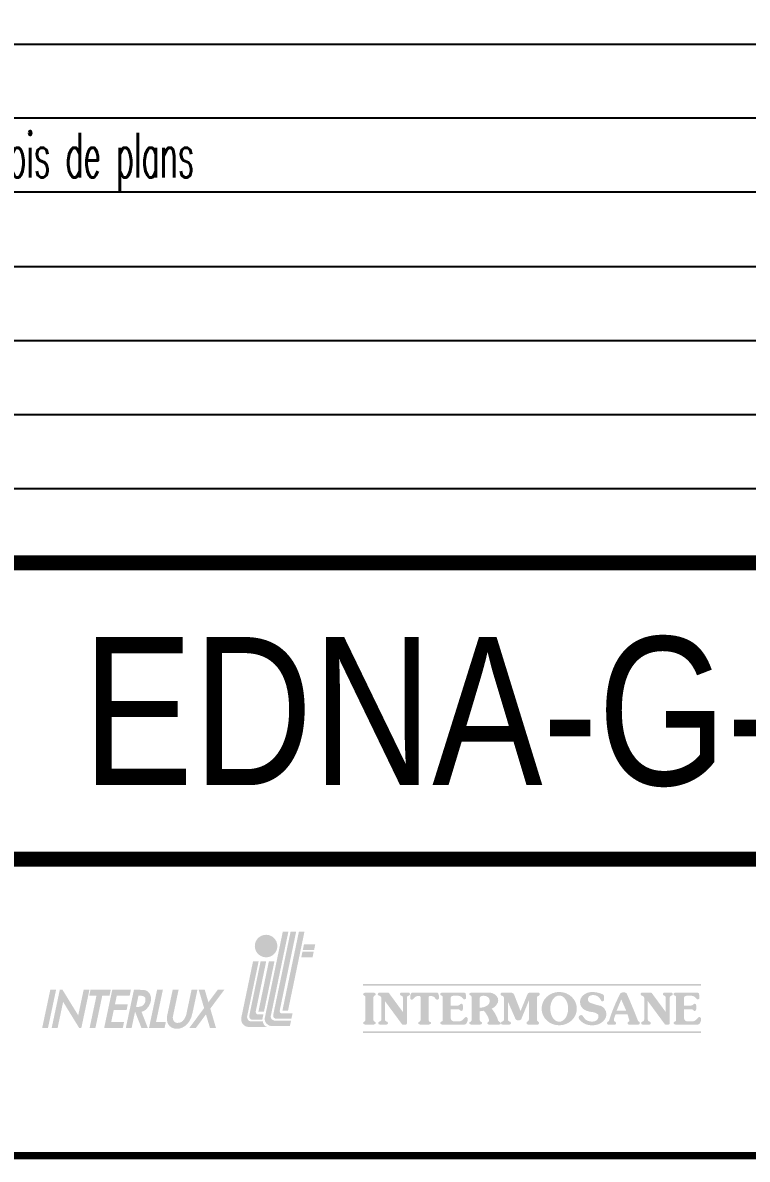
# Model space of a CAD drawing. Header units: millimetres. Extents: x 11 to 989, y -291 to -4.
# Drawn here: x 891.1 to 940, y -291.1 to -214.5 of the extents above; entities that cross this region are included whole.
import ezdxf
from ezdxf.enums import TextEntityAlignment as Align

# ---------------------------------------------------------------- set-up
doc = ezdxf.new("R2010")
doc.units = ezdxf.units.MM
doc.layers.add('CARTOUCHE', color=7, linetype='CONTINUOUS')
doc.styles.add('CARTOUCHE', font='ARIAL.TTF', dxfattribs={"width": 0.85})
doc.styles.add('ROMANS', font='romans')

# ---------------------------------------------------------------- blocks, each defined once
blk = doc.blocks.new('ORES A3')
at = {"layer": 'CARTOUCHE', "true_color": 0xebb111}
blk.add_hatch(color=40, dxfattribs=at).paths.add_polyline_path([(-81.86185018655351, 14.1357350842427, 1), (-80.3414518481984, 14.1357350842427, 1)])
at = {"layer": 'CARTOUCHE', "true_color": 0x6e77ba}
h = blk.add_hatch(color=163, dxfattribs=at)
h.paths.add_polyline_path([(-79.59567968013062, 15.11207226643955), (-79.97281946299722, 15.11207226643955), (-81.1888641180401, 9.27978958769529), (-81.1907394554139, 9.165460831510757), (-81.15689449098477, 9.038609308380387), (-81.08497371486351, 8.920214895804406), (-80.98766966883863, 8.82719073379991), (-80.89262137944593, 8.7723739761812), (-80.74011001362351, 8.732854937219372), (-80.73268287571136, 8.731443571928537), (-79.49563172132116, 8.731443571928537), (-79.4175909433909, 9.105735647035203), (-80.50847955217819, 9.105735647035203), (-80.56026885262713, 9.109827038795515), (-80.58790697232575, 9.124032314230305), (-80.64555957765401, 9.148041470277747), (-80.71858669471658, 9.199901441936731), (-80.75395287793981, 9.251402761404847), (-80.77143533190133, 9.294017776890314), (-80.78680939021683, 9.349719408113458), (-80.783436023082, 9.415463415080922)])
h.paths.add_polyline_path([(-79.0708850789656, 15.11207226643955), (-79.44802486183221, 15.11207226643955), (-80.62143681983775, 9.484260648397594), (-80.62023751923721, 9.384186775560408), (-80.59525461779708, 9.337128472947086), (-80.5683501290996, 9.29775321918919), (-80.52511033503947, 9.26510073453187), (-80.49436221840847, 9.24109130821148), (-80.43274766057493, 9.225287098065792), (-79.39266418468651, 9.225287098065792), (-79.3171507056295, 9.587457972375262), (-80.05168961682398, 9.587457972375262), (-80.07895205227373, 9.592999919002693), (-80.11738742477155, 9.615088515541004), (-80.1462139541452, 9.637177112079371), (-80.16254880608926, 9.6640673776634), (-80.18272728596708, 9.730333167278388), (-80.16555567372097, 9.861912807042529)])
h.paths.add_polyline_path([(-78.50978653536299, 15.11207226643955), (-78.8869263182296, 15.11207226643955), (-80.0013018679872, 9.767405695590583), (-79.62416208512059, 9.767405695590583)])
h.paths.add_polyline_path([(-77.78537420406315, 14.24491640460184), (-78.54637403181619, 14.24491640460184), (-78.62540915037721, 13.86585536347513), (-77.86440932262417, 13.86585536347513)])
h.paths.add_polyline_path([(-77.88844785253718, 13.75056395451924), (-78.64944768029022, 13.75056395451924), (-78.72938979303967, 13.36715287042892), (-77.96838996528686, 13.36715287042892)])
at = {"layer": 'CARTOUCHE', "true_color": 0x0e1b8d}
h = blk.add_hatch(color=166, dxfattribs=at)
h.paths.add_polyline_path([(-80.53388887939695, 13.1120530168875), (-80.91102866226333, 13.1120530168875), (-81.62077474745115, 9.708033450845619), (-81.24363496458454, 9.708033450845619)])
h.paths.add_polyline_path([(-81.09250908490526, 13.1120530168875), (-81.46964886777164, 13.1120530168875), (-82.24025182768287, 9.416157248058823), (-82.23052945472023, 9.318174735507228), (-82.19899284345956, 9.259499291129202), (-82.14222667113927, 9.203733334946492), (-82.09710519064242, 9.178517410223492), (-82.0454557810142, 9.165914853320828), (-81.35666796713804, 9.165914853320828), (-81.2811544880808, 9.528085727630298), (-81.65602194820326, 9.528085727630298), (-81.70978248185861, 9.536996896723338), (-81.77204272515587, 9.58885254401531), (-81.79279568616971, 9.669747397034428), (-81.79773369296686, 9.729718947849335)], flags=17)
h.paths.add_polyline_path([(-81.60237902173822, 13.1120530168875), (-81.97951880460482, 13.1120530168875), (-82.7742419546255, 9.30047418790042), (-82.77722238974252, 9.118773847187981), (-82.74337742531338, 8.991922324057668), (-82.67145664919212, 8.873527911481688), (-82.57415260316725, 8.780503749477191), (-82.50223182704599, 8.733991398202022), (-82.40492778102112, 8.695936157481242), (-82.26848511094545, 8.672071327183573), (-80.99408067404329, 8.672071327183573), (-81.07913821981765, 8.698995647157972), (-81.1364371587797, 8.726670515085857), (-81.18658115509811, 8.763900612521866), (-81.24675431341507, 8.836929171632619), (-81.2797060435596, 8.898502482469496), (-81.30836027393411, 8.97296294761452), (-81.31232996425729, 9.04636340229024), (-82.08931707043826, 9.04636340229024), (-82.17224342386112, 9.059576505763573), (-82.25685583493419, 9.093403596616554), (-82.34146824600725, 9.190656178761742), (-82.38377445154379, 9.31750743161922), (-82.38104717481929, 9.377475702746949)])
h.paths.add_polyline_path([(-85.28315775976557, 9.951051069411733), (-86.27816845595066, 8.615366442808465), (-85.8349075633796, 8.615366442808465), (-85.15761901509609, 9.524546520153649), (-84.89000797604172, 8.615366442808465), (-84.48336532552389, 8.615366442808465), (-84.86614422335128, 9.915817086257903), (-83.92099478807609, 11.18456884478695), (-84.36425568064692, 11.18456884478695), (-84.99168296802077, 10.34232163551604), (-85.23959276766345, 11.18456884478695), (-85.64623541818105, 11.18456884478695)])
h.paths.add_polyline_path([(-85.73237175742611, 11.18456884478695), (-86.13118366912818, 11.18456884478695), (-86.4336259498316, 9.761843197405767), (-86.47221251094606, 9.569451811861711), (-86.5026006133528, 9.45263525270741), (-86.53298916917788, 9.37086390454499), (-86.58207806083624, 9.275074309822116), (-86.62181655786912, 9.204984698657029), (-86.71765696923899, 9.085831900212384), (-86.79012184746239, 9.032096234352252), (-86.87193666689359, 8.990042575762402), (-86.98832192022314, 8.958556318839669), (-87.07313292856361, 8.953418970802886), (-87.12324835952154, 8.95470330781211), (-87.18621412187781, 8.966262340894843), (-87.24018496964823, 8.991949081078644), (-87.28002049822248, 9.022773169299285), (-87.30957567099449, 9.047175302200912), (-87.3442712483768, 9.112676219396747), (-87.36997145775467, 9.167902710791907), (-87.39954266414566, 9.327243550950072), (-87.00471341585717, 11.18456884478695), (-87.40352532755924, 11.18456884478695), (-87.78581362943555, 9.386237703691108), (-87.78882034917547, 9.33064242621299), (-87.78664212709305, 9.130340447913056), (-87.76050164843059, 8.993177201316428), (-87.68860445006726, 8.844411677966718), (-87.61671858716409, 8.746438007618508), (-87.50562291310439, 8.65717280165859), (-87.33571116205417, 8.58097096796348), (-87.20065368483279, 8.557021812508594), (-87.0699521983579, 8.552667445177974), (-86.94796450704939, 8.563553498641), (-86.73360505527239, 8.641774811741186), (-86.58983378288463, 8.726685650370428), (-86.49398657023835, 8.80941889992505), (-86.35457174201542, 8.953113832654083), (-86.26743787111718, 9.077213977258907), (-86.20399601942154, 9.201543313316563), (-86.14475508937335, 9.33258704001372), (-86.10949183213097, 9.476770085671717), (-86.0548757497545, 9.667470441080354)])
h.paths.add_polyline_path([(-89.00112018706955, 8.615366442808465), (-87.94968504252142, 8.615366442808465), (-87.86675882916938, 9.005461538976647), (-88.52809887754916, 9.005461538976647), (-88.06486537593923, 11.18456884478695), (-88.45496047210759, 11.18456884478695)])
h.paths.add_polyline_path([(-89.05222724410896, 10.0271752515261), (-88.98380912527023, 10.13734579909459), (-88.93439649286097, 10.23611947734412), (-88.9039884400438, 10.33489315559376), (-88.88118240043104, 10.40327491205312), (-88.87358038722664, 10.47545562495225), (-88.87358038722664, 10.71479177256032), (-88.91919246645239, 10.85915319835851), (-88.98246201914912, 10.97003564484999), (-89.04842623750687, 11.03770550238647), (-89.13584938935605, 11.10608725884595), (-89.23087455440941, 11.14407709351531), (-89.33730273926926, 11.17067005886577), (-89.5121485895495, 11.17826797174502), (-89.62726363071488, 11.18456884478695), (-90.017358726883, 11.18456884478695), (-90.56351844184542, 8.615366442808465), (-90.17342334567707, 8.615366442808465), (-89.94060914390843, 9.71055305216828), (-89.51232570444017, 8.615366442808465), (-89.08248289040466, 8.615366442808465), (-89.50438181022491, 9.694226853717566), (-89.47413852352793, 9.711859434579253), (-89.34490475247367, 9.761246408840464), (-89.23467556101173, 9.829628165299937), (-89.15485442236672, 9.905607834638715)])
h.paths.add_polyline_path([(-89.3534104285859, 10.1867879090355), (-89.42463248692434, 10.11920778211504), (-89.50577171291184, 10.0795609040527), (-89.57969841211639, 10.05703419507915), (-89.64551118872237, 10.03811157575586), (-89.79516828560031, 10.01738704674392), (-89.87606460303209, 10.01417850258366), (-89.71018984406714, 10.79447374861871), (-89.53102893249502, 10.78014944509806), (-89.4534957431897, 10.77113881556329), (-89.38227368485127, 10.7495131965706), (-89.32547622665993, 10.72067912800463), (-89.28670940529832, 10.68553742957317), (-89.25515556413757, 10.63778074168391), (-89.2452383964885, 10.57110170474419), (-89.2452383964885, 10.41882101154147), (-89.25784614903273, 10.35708986130788), (-89.28308976606354, 10.30212472384528), (-89.30923432549162, 10.25707130589831)], flags=16)
h.paths.add_polyline_path([(-90.51287700733087, 9.816068787902793), (-90.42995079397883, 10.20616388407103), (-91.29759304883942, 10.20616388407103), (-91.17253044276254, 10.79447374861871), (-90.30488818790195, 10.79447374861871), (-90.22196197454969, 11.18456884478695), (-91.4796993255784, 11.18456884478695), (-92.02585904054058, 8.615366442808465), (-90.76812168951187, 8.615366442808465), (-90.68519547615983, 9.005461538976647), (-91.55283773102019, 9.005461538976647), (-91.38051926219146, 9.816068787902793)])
h.paths.add_polyline_path([(-93.00646886786649, 8.615366442808465), (-92.61637377169836, 8.615366442808465), (-92.15314027008822, 10.79447374861871), (-91.66346391615002, 10.79447374861871), (-91.58053770279798, 11.18456884478695), (-92.94998550684272, 11.18456884478695), (-93.03291172019476, 10.79447374861871), (-92.54323536625657, 10.79447374861871)])
h.paths.add_polyline_path([(-93.01999279186043, 11.18456884478695), (-93.41008788802878, 11.18456884478695), (-93.77681923038676, 9.459419552637655), (-94.83648010054276, 11.18456884478695), (-95.01954281311123, 11.18456884478695), (-95.56570252807364, 8.615366442808465), (-95.16689061637157, 8.615366442808465), (-94.7939053846319, 10.36993479897853), (-93.71617406044584, 8.615366442808465), (-93.56615250682285, 8.615366442808465)])
h.paths.add_polyline_path([(-95.27055933034899, 11.18456884478695), (-95.66065442651711, 11.18456884478695), (-96.20681414147953, 8.615366442808465), (-95.81671904531117, 8.615366442808465)])
h = blk.add_hatch(color=166, dxfattribs=at)
edge = h.paths.add_edge_path()
edge.add_ellipse((-61.32367308673861, 9.913813978957535), major_axis=(1.188907773671066, 0), ratio=0.9456851094765764, start_angle=0, end_angle=360, ccw=False)
edge = h.paths.add_edge_path(flags=16)
edge.add_ellipse((-61.32367308673861, 9.913813978957535), major_axis=(0, 0.8849205124518635), ratio=0.6810770798558432, start_angle=0, end_angle=360, ccw=False)
h.paths.add_polyline_path([(-62.83204288372849, 10.68881123073135, -0.2377706677710503), (-62.72578122653908, 10.77285509867642, 0.3456020032450831), (-62.63186101521728, 10.89376463373361, 0.2959650815838726), (-62.70252955058118, 10.99291428537822), (-63.28965140748346, 10.99291428537822, 0.3033577836716623), (-63.47201271356948, 10.87105899373876), (-63.93179740654887, 9.752899775765172), (-64.36984275256896, 10.86796616529938, 0.2700305418192543), (-64.59464785646469, 10.99291428537822), (-65.17999548641205, 10.99291428537822, 0.7364323013666133), (-65.25202929046941, 10.8164776790602, 0.09600103760063153), (-65.15957496040505, 10.77314128090524, -0.2873321652807887), (-65.0454736423419, 10.65852366151921), (-65.0454736423419, 9.177966578709459, -0.3145309750903449), (-65.12549135674226, 9.057044796520643, 0.01364706255986353), (-65.21794568680662, 9.01370839836568, 0.7364323013666675), (-65.14591188274949, 8.837271792047716), (-64.68601920438664, 8.837271792047716, 0.736432301366659), (-64.61398540032928, 9.01370839836568, 0.01364706255986324), (-64.70643973039364, 9.057044796520643, -0.3145309750903458), (-64.786457444794, 9.177966578709459), (-64.786457444794, 10.38963556308909), (-64.26223271686399, 9.192183866624703, 0.4499647419825948), (-63.88312620883607, 9.209131287759703), (-63.37241666784325, 10.45278986862564), (-63.37241666784325, 9.16890748487873, -0.3356250392857236), (-63.47111391133626, 9.038435135584677, 0.825891568159604), (-63.42091045825055, 8.837271792047716), (-62.77748124310051, 8.837271792047716, 0.7457416347911936), (-62.73470123170387, 9.032097910240452, -0.3026401353947903), (-62.83204288372849, 9.151458118938763)])
h.paths.add_polyline_path([(-65.4543354681316, 10.60484315849351, 0.2868861317229169), (-66.00314871116007, 10.99291428537822), (-67.23089939152305, 10.99291428537822, 0.1459133065805166), (-67.36567163847326, 10.95046580777273, 0.5383739604595044), (-67.36114296485107, 10.82975379133512, -0.2675040287053744), (-67.23089939152305, 10.69518331806086), (-67.23089939152305, 9.131706546007194, -0.2583502995496449), (-67.36114296485107, 9.000432286090756, 0.5383739604597159), (-67.36567163847326, 8.879720269653149, 0.1459133065804643), (-67.23089939152305, 8.837271792047716), (-66.69088433981483, 8.837271792047716, 0.1459133065805198), (-66.55611209286462, 8.879720269653149, 0.5383739604594922), (-66.56064076648659, 9.000432286090756, -0.3041976731017234), (-66.68347832655468, 9.135002759365022), (-66.68347832655468, 9.735657992377583), (-66.40956792543943, 9.770500902871106, -0.1078797990183849), (-66.0557683225918, 9.155919628614754, -0.3924485137059547), (-66.10489272932887, 9.026664708978217, 0.8875954573730068), (-66.06626312493427, 8.837271792047716), (-65.41201392266544, 8.837271792047716), (-65.33111629766631, 8.84625887258261, 0.735589235347216), (-65.3023034609298, 8.994691520519154, -0.2168619796658064), (-65.44304315596628, 9.107677588064348, 0.1005635510367927), (-65.8776741149361, 9.905953683785867, 0.191722185622772), (-65.4556921747012, 10.34470117213107, 0.1062132605613823)])
h.paths.add_polyline_path([(-66.0240452838882, 10.34267958391939, -0.2401139508657364), (-66.25308236298474, 10.08122994456039, -0.1097043553506891), (-66.68347832655468, 9.970147692776777), (-66.68347832655468, 10.65737580092167, -0.2988853766040589), (-66.57423514535981, 10.76033006626437, -0.1292511278032982), (-66.3533295441714, 10.77387668737498, -0.2423589540917298), (-66.05246433056914, 10.60048003358065, -0.1529649731538643)], flags=16)
h.paths.add_polyline_path([(-51.74978207769823, 11.57544858881727), (-74.55608478520185, 11.57544858881727), (-74.55608478520185, 11.46044973439172), (-51.74978207769823, 11.46044973439172)])
h.paths.add_polyline_path([(-67.6262436859381, 10.86337004377907, 0.4276110919100773), (-67.74269836959525, 10.99291428537822), (-69.20459654959859, 10.99291428537822, 0.1258647375723853), (-69.30662259924225, 10.96445332866227, 0.598226938303991), (-69.29864254631025, 10.80894880647321, -0.2164879886198334), (-69.17801333134162, 10.71611863285534), (-69.17801333134162, 9.114067444570537, -0.2164879886198334), (-69.29864254631025, 9.021237270952668, 0.5982269383039899), (-69.30662259924225, 8.865732748763605, 0.1258647375723853), (-69.20459654959859, 8.837271792047716), (-67.71983249112077, 8.837271792047716, 0.2108328072760362), (-67.5773713982926, 8.913145600568896, 0.1224374739465055), (-67.49212376316086, 9.245714062367142, 0.6185939053248296), (-67.69603867219098, 9.308537330897025), (-67.83716245065511, 9.16055987444446, -0.2058501690181691), (-68.07495524129922, 9.058328520919247), (-68.41993455224156, 9.058328520919247, -0.3917483879605018), (-68.64240161383691, 9.249010726751465), (-68.64240161383691, 9.876574209704017), (-68.14810264683092, 9.876574209704017, -0.1680222756139643), (-67.98060784863878, 9.768798057875301, 0.2462547976654928), (-67.87530417845687, 9.773772687968005, 0.2636762555283007), (-67.82546619563914, 9.859939643162363), (-67.82546619563914, 10.1391864904258, 0.26367625552839), (-67.87530417845687, 10.22535344562016, 0.2462547976654202), (-67.98060784863878, 10.23032807571286, -0.1680222756139617), (-68.14810264683092, 10.12255192388409), (-68.64240161383691, 10.12255192388409), (-68.64240161383691, 10.67456369136056, -0.2672327908560556), (-68.4682534310466, 10.78197306121092), (-68.15881075212042, 10.78197306121092, -0.1925049278551695), (-67.88194103148089, 10.67127315665351), (-67.83471033223464, 10.61266734711137, 0.4795042100471166), (-67.63275826697532, 10.57359678445897, 0.3292720461884993), (-67.6099572598946, 10.62406293362432, 0.04299152942742668)])
h.paths.add_polyline_path([(-51.74978207769823, 8.387101164635737), (-74.55608478520185, 8.387101164635737), (-74.55608478520185, 8.27210231021013), (-51.74978207769823, 8.27210231021013)])
h.paths.add_polyline_path([(-69.49852063046228, 10.95032221876602, 0.2598116281925226), (-69.57235479206452, 10.99291428537822), (-71.24139023982752, 10.99291428537822, 0.2598116281925275), (-71.31522440142976, 10.95032221876602, 0.1356176729315644), (-71.37946547503361, 10.71783208465376), (-71.37946547503361, 10.6260711132752, 0.6707619708766105), (-71.18549462352303, 10.55068996990667), (-71.05353223112957, 10.6895901811601, -0.1628434367925374), (-70.953134982459, 10.74423890854763, -0.1465996127100219), (-70.7228141525377, 10.75790036344694, -0.2719644829161076), (-70.67688004180013, 10.67172508737315), (-70.67688004180013, 9.131706546007194, -0.2583502995496347), (-70.80712361512838, 9.000432286090756, 0.5383739604596431), (-70.81165228875011, 8.879720269653149, 0.1459133065804888), (-70.67688004180013, 8.837271792047716), (-70.13686499009168, 8.837271792047716, 0.1459133065804674), (-70.0020927431417, 8.879720269653149, 0.5383739604597332), (-70.00662141676389, 9.000432286090756, -0.2583502995496276), (-70.13686499009168, 9.131706546007194), (-70.13686499009168, 10.67172508737315, -0.2719644829161037), (-70.09093087935435, 10.75790036344694, -0.1465996127100189), (-69.86061004943281, 10.74423890854763, -0.1628434367925716), (-69.7602128007627, 10.6895901811601), (-69.62825040836901, 10.55068996990667, 0.6707619708766085), (-69.43427955685843, 10.6260711132752), (-69.43427955685843, 10.71783208465376, 0.1356176729315652)])
h.paths.add_polyline_path([(-73.85533898316885, 10.69684322217461, -0.2502903947003511), (-73.79094906709042, 10.7858618426207, 0.1190806372176368), (-73.71327512552512, 10.85011588767213, 0.3379055429594183), (-73.71394458590044, 10.92374035898206, 0.2315036024273843), (-73.85533898316885, 10.99291428537822), (-74.40161071099169, 10.99291428537822, 0.2315036024273843), (-74.54300510826033, 10.92374035898206, 0.3379055429594183), (-74.54367456863542, 10.85011588767213, 0.1190806372176368), (-74.46600062707012, 10.7858618426207, -0.2502903947003511), (-74.40161071099169, 10.69684322217461), (-74.40161071099169, 9.133342855251271, -0.2502903947003511), (-74.46600062707012, 9.044324234805174, 0.1190806372176368), (-74.54367456863542, 8.980070189753803, 0.3379055429594183), (-74.54300510826033, 8.90644571844382, 0.2315036024273843), (-74.40161071099169, 8.837271792047716), (-73.85533898316885, 8.837271792047716, 0.2315036024273843), (-73.71394458590044, 8.90644571844382, 0.3379055429594183), (-73.71327512552512, 8.980070189753803, 0.1190806372176368), (-73.79094906709042, 9.044324234805174, -0.2502903947003511), (-73.85533898316885, 9.133342855251271)])
h.paths.add_polyline_path([(-72.80997206083975, 10.96114083611445, 0.2384320652332128), (-72.87281414002541, 10.99291428537822), (-73.458161769973, 10.99291428537822, 0.7364323013666023), (-73.53019557403036, 10.8164776790602, 0.09600103760068288), (-73.437741243966, 10.77314128090524, -0.2873321652806878), (-73.32363992590285, 10.65852366151921), (-73.32363992590285, 9.177966578709345, -0.3145309750901288), (-73.40365764030298, 9.057044796520643, 0.01364706255986515), (-73.49611197036734, 9.01370839836568, 0.7364323013666558), (-73.42407816631021, 8.837271792047716), (-72.98418316287439, 8.837271792047716, 0.7364323013666606), (-72.91214935881749, 9.01370839836568, 0.01364706255987031), (-73.00460368888162, 9.057044796520643, -0.3145309750900351), (-73.08462140328197, 9.177966578709345), (-73.08462140328197, 10.42570214711685), (-71.93875887059426, 8.869045241311426, 0.2384320652332134), (-71.87591679140837, 8.837271792047716), (-71.68074048175936, 8.837271792047716, 0.4142135623730951), (-71.60270867990243, 8.915303593904582), (-71.60311666726875, 10.65216001620576, -0.3146600490882085), (-71.52310044768797, 10.77314128090524, 0.01364706255986913), (-71.43064611762384, 10.8164776790602, 0.7364323013666523), (-71.50267992168096, 10.99291428537822), (-71.96129137016919, 10.99291428537822, 0.7364323013666523), (-72.03332517422609, 10.8164776790602, 0.01364706255986395), (-71.94087084416196, 10.77314128090524, -0.3727269414906701), (-71.87040947815967, 10.65852366151921), (-71.87040947815967, 9.684742890424673)])
h.paths.add_polyline_path([(-58.50259580264083, 10.09585797159235, -0.05291897660057621), (-59.26359805872357, 10.32460412999239, -0.2973360980146972), (-59.3825616309648, 10.52928879141547, -0.3713518815314527), (-59.16998732321531, 10.81389790097995, -0.1718405901523679), (-58.76434097968104, 10.76711282960844, -0.1623670596040623), (-58.51081202824685, 10.48250372004395, 0.8365650697987289), (-58.30310704923136, 10.49893834891157), (-58.30310704923136, 10.73025762872822, 0.295241301353512), (-58.40272531329015, 10.88425843413518, 0.1080032183748631), (-59.11904105337044, 11.03490200154965, 0.1864059786079851), (-59.72556030961573, 10.7951285538162, 0.2150327814976556), (-59.91901493134333, 10.34026659171121, 0.2865704859042508), (-59.57187529750149, 9.810035874664493, 0.08545950963536444), (-59.10547536827494, 9.684743860228707, -0.1559354658642959), (-58.69202814781488, 9.509299894240144, -0.462340893041925), (-58.9709099890822, 9.051196159354788, -0.2354268240192883), (-59.57937950438395, 9.205196999198108, -0.01683505731499723), (-59.75879999227413, 9.45666669755633, 0.7613890571835908), (-59.98913706707503, 9.220305895964998, 0.2633752323842903), (-59.0783830266289, 8.79534157228602, 0.2378162005428598), (-58.28612108297853, 9.14261234040714, 0.2143572524911241), (-58.14570503281675, 9.581222289814946, 0.2799015448694463)])
h.paths.add_polyline_path([(-56.76659754520392, 10.92563716836838, 0.2336188256935944), (-56.9937495662009, 11.01233301276426, 0.2285242980143754), (-57.2116055681231, 10.91711577488928, 0.042898960213759), (-57.95897399124306, 9.110914985410204, -0.202982834424428), (-58.03900760657189, 9.026751253150678, 0.7538118022360588), (-58.01370453520144, 8.837271792047716), (-57.57028292256086, 8.837271792047716, 0.5117308617742122), (-57.49154036641607, 8.94895857509789, 0.205123602013983), (-57.58291138560139, 9.049729220317658, -0.3063239102454535), (-57.63631152209086, 9.137484565339037), (-57.63227792460816, 9.221730430764694), (-57.518034033513, 9.535764956016976), (-56.71634206165641, 9.535764956016976), (-56.60065913621997, 9.15601225795507, -0.4895701434155492), (-56.63702640371866, 9.031985873466851, 0.8134375343788462), (-56.62898044939288, 8.837271792047716), (-55.97318562805935, 8.837271792047716, 0.657968070745396), (-55.91692023547512, 9.020197129798873, -0.1810453899336105), (-56.02433595598995, 9.129270594407217, 0.01297632397639048)])
h.paths.add_polyline_path([(-57.13828250810093, 10.53453793682718), (-56.80332273089994, 9.78101362609209), (-57.44800365887454, 9.78101362609209)], flags=16)
h.paths.add_polyline_path([(-53.86844716246446, 10.65216001620564, -0.3146600490884416), (-53.78843094288391, 10.77314128090524, 0.01364706255986691), (-53.69597661281955, 10.8164776790602, 0.736432301366659), (-53.7680104168769, 10.99291428537822), (-54.22662186536468, 10.99291428537822, 0.7364323013666549), (-54.29865566942203, 10.8164776790602, 0.01364706255986502), (-54.20620133935768, 10.77314128090524, -0.3727269414906493), (-54.13573997335538, 10.65852366151921), (-54.13573997335538, 9.684742890424673), (-55.07530255603547, 10.96114083611445, 0.2384320652332128), (-55.13814463522135, 10.99291428537822), (-55.72349226516872, 10.99291428537822, 0.7364323013666944), (-55.79552606922584, 10.8164776790602, 0.09600103760063707), (-55.70307173916171, 10.77314128090524, -0.2873321652807362), (-55.58897042109879, 10.65852366151921), (-55.58897042109879, 9.177966578709459, -0.314530975090317), (-55.66898813549892, 9.057044796520643, 0.01364706255986464), (-55.76144246556328, 9.01370839836568, 0.7364323013666634), (-55.68940866150592, 8.837271792047716), (-55.24951365807033, 8.837271792047716, 0.7364323013666606), (-55.17747985401297, 9.01370839836568, 0.01364706255986561), (-55.26993418407733, 9.057044796520643, -0.314530975090308), (-55.34995189847746, 9.177966578709459), (-55.34995189847746, 10.42570214711685), (-54.2040893657902, 8.869045241311426, 0.2384320652332134), (-54.14124728660431, 8.837271792047716), (-53.94607097695507, 8.837271792047716, 0.4142135623730951), (-53.86803917509815, 8.915303593904582)])
h.paths.add_polyline_path([(-52.89939942202022, 9.876574209704017), (-52.40510045501401, 9.876574209704017, -0.1680222756139625), (-52.2376056568221, 9.768798057875301, 0.2462547976652522), (-52.13230198664019, 9.773772687967949, 0.2636762555285788), (-52.08246400382245, 9.859939643162363), (-52.08246400382245, 10.1391864904258, 0.2636762555305607), (-52.1323019866411, 10.22535344562061, 0.2462547976635033), (-52.2376056568221, 10.23032807571286, -0.1680222756139631), (-52.40510045501401, 10.12255192388409), (-52.89939942202022, 10.12255192388409), (-52.89939942202022, 10.67456369136056, -0.2672327908560556), (-52.72525123922992, 10.78197306121092), (-52.4158085603035, 10.78197306121092, -0.1925049278551695), (-52.13893883966398, 10.67127315665351), (-52.09170814041795, 10.61266734711137, 0.4795042100471079), (-51.88975607515863, 10.57359678445897, 0.329272046188588), (-51.86695506807769, 10.62406293362437, 0.04299152942742568), (-51.88324149412142, 10.86337004377907, 0.427611091910067), (-51.99969617777856, 10.99291428537822), (-53.46159435778191, 10.99291428537822, 0.1258647375723547), (-53.56362040742556, 10.96445332866227, 0.5982269383040895), (-53.55564035449356, 10.80894880647321, -0.2164879886198334), (-53.43501113952493, 10.71611863285534), (-53.43501113952493, 9.114067444570537, -0.2164879886198334), (-53.55564035449356, 9.021237270952668, 0.5982269383040901), (-53.56362040742556, 8.865732748763605, 0.1258647375723547), (-53.46159435778191, 8.837271792047716), (-51.97683029930386, 8.837271792047716, 0.2108328072760276), (-51.83436920647569, 8.913145600568896, 0.1224374739465118), (-51.74912157134395, 9.245714062367199, 0.618593905324814), (-51.95303648037429, 9.308537330897025), (-52.09416025883843, 9.16055987444446, -0.2058501690181695), (-52.33195304948231, 9.058328520919247), (-52.67693236042464, 9.058328520919247, -0.3917483879605018), (-52.89939942202022, 9.249010726751465)])
at = {"layer": 'CARTOUCHE'}
for points, const_width in [([(0, 0), (-200, 0), (-200, 287), (0, 287), (0, 0)], 0.5), ([(-100, 39.99505616468377), (-5, 39.99505616468377), (-5, 19.99505616468377), (-100, 19.99505616468377)], 1)]:
    blk.add_lwpolyline(points, close=True, dxfattribs=dict(at, const_width=const_width))
for points in [[(-195, 74.99505616468377), (-5, 74.99505616468377), (-5, 44.99505616468375), (-195, 44.99505616468375)], [(-168.8165725322044, 74.99505616468377), (-32.34908913445406, 74.99505616468377), (-32.34908913445406, 44.99505616468377), (-168.8165725322044, 44.99505616468377)], [(-5, 69.99505616468377), (-195, 69.99505616468377), (-195, 49.9950561646838), (-5, 49.9950561646838)], [(-5, 64.99505616468377), (-195, 64.99505616468377), (-195, 59.99505616468377), (-5, 59.99505616468377)]]:
    blk.add_lwpolyline(points, close=True, dxfattribs=at)
at = {"layer": 'CARTOUCHE', "flags": 128}
blk.add_lwpolyline([(-195, 54.99505616468377), (-5, 54.99505616468377)], dxfattribs=at)
at = {"layer": 'CARTOUCHE', "color": 7, "linetype": 'Continuous', "width": 0.85}
for tag, height, style, p in [('COM', 10, 'CARTOUCHE', (-100, 190.1481465590236)), ('LOC', 8, 'CARTOUCHE', (-100, 175.7947995897491)), ('RUE(1)', 3, 'ROMANS', (-100, 163.0245393707651)), ('RUE(2)', 3, 'ROMANS', (-100, 152.9288520732047)), ('RES', 5, 'CARTOUCHE', (-100.0000000000002, 87.35724911236355))]:
    blk.add_attdef(tag, text='', height=height, dxfattribs=dict(at, style=style)).set_placement(p, align=Align.CENTER)
at = {"layer": 'CARTOUCHE', "color": 7, "linetype": 'Continuous', "style": 'ROMANS'}
blk.add_attdef('OBJ1', text='', height=1.5, dxfattribs=at).set_placement((-100, 81.26095388885346), align=Align.CENTER)
at = {"layer": 'CARTOUCHE', "color": 7, "linetype": 'Continuous', "style": 'ROMANS', "width": 0.5}
for tag, p in [('MD1', (-192.5, 65.99505616468377)), ('MD1-2', (-166.3165725322044, 65.99505616468377)), ('MD2', (-192.5, 60.99505616468377)), ('MD2-2', (-166.3165725322044, 60.99505616468377)), ('MD3', (-192.5, 55.99505616468377)), ('MD3-2', (-166.3165725322044, 55.99505616468377)), ('MD4', (-192.5, 50.99505616468377)), ('MD4-2', (-166.3165725322044, 50.99505616468377)), ('MD5', (-192.5, 45.99505616468377)), ('MD5-2', (-166.3165725322044, 45.99505616468377))]:
    blk.add_attdef(tag, p, '', height=3, dxfattribs=at)
for tag, p in [('MD1-3', (-25.84908913445406, 67.49505616468377)), ('MD2-3', (-25.84908913445406, 62.49505616468377)), ('MD3-3', (-25.84908913445406, 57.49505616468377)), ('MD4-3', (-25.84908913445406, 52.49505616468377)), ('MD5-3', (-25.84908913445406, 47.49505616468377))]:
    blk.add_attdef(tag, text='', height=3, dxfattribs=at).set_placement(p, align=Align.MIDDLE_CENTER)
at = {"layer": 'CARTOUCHE', "color": 7, "linetype": 'Continuous', "style": 'ROMANS'}
for tag, p in [('ECH', (-157.5004577968805, 35.19505616468373)), ('DAT', (-157.5004577968805, 28.59505616468374)), ('DES', (-157.5004577968805, 21.99505616468377))]:
    blk.add_attdef(tag, p, '', height=3, dxfattribs=at)
at = {"layer": 'CARTOUCHE', "color": 7, "linetype": 'Continuous', "style": 'CARTOUCHE', "width": 0.8}
blk.add_attdef('NUM', text='', height=10, dxfattribs=at).set_placement((-52.5, 29.99505616468377), align=Align.MIDDLE)

msp = doc.modelspace()

# ---------------------------------------------------------------- block references
at = {"layer": 'CARTOUCHE'}
ref = msp.add_blockref('ORES A3', (988.6700049791476, -290.8992501639834), dxfattribs=at)
ref.add_attrib('NUM', 'EDNA-G-8050-0', dxfattribs={"color": 7, "linetype": 'Continuous', "height": 10, "style": 'CARTOUCHE', "width": 0.8}).set_placement((936.1700049791476, -260.9041939992997), align=Align.MIDDLE)
ref.add_attrib('MD1-2', 'RBe - 123597-119993-119994 - Suppression doublons + renvois de plans', (822.3534324469432, -224.9041939992997), dxfattribs={"color": 7, "linetype": 'Continuous', "height": 3, "style": 'ROMANS', "width": 0.5})

doc.saveas('drawing.dxf')
